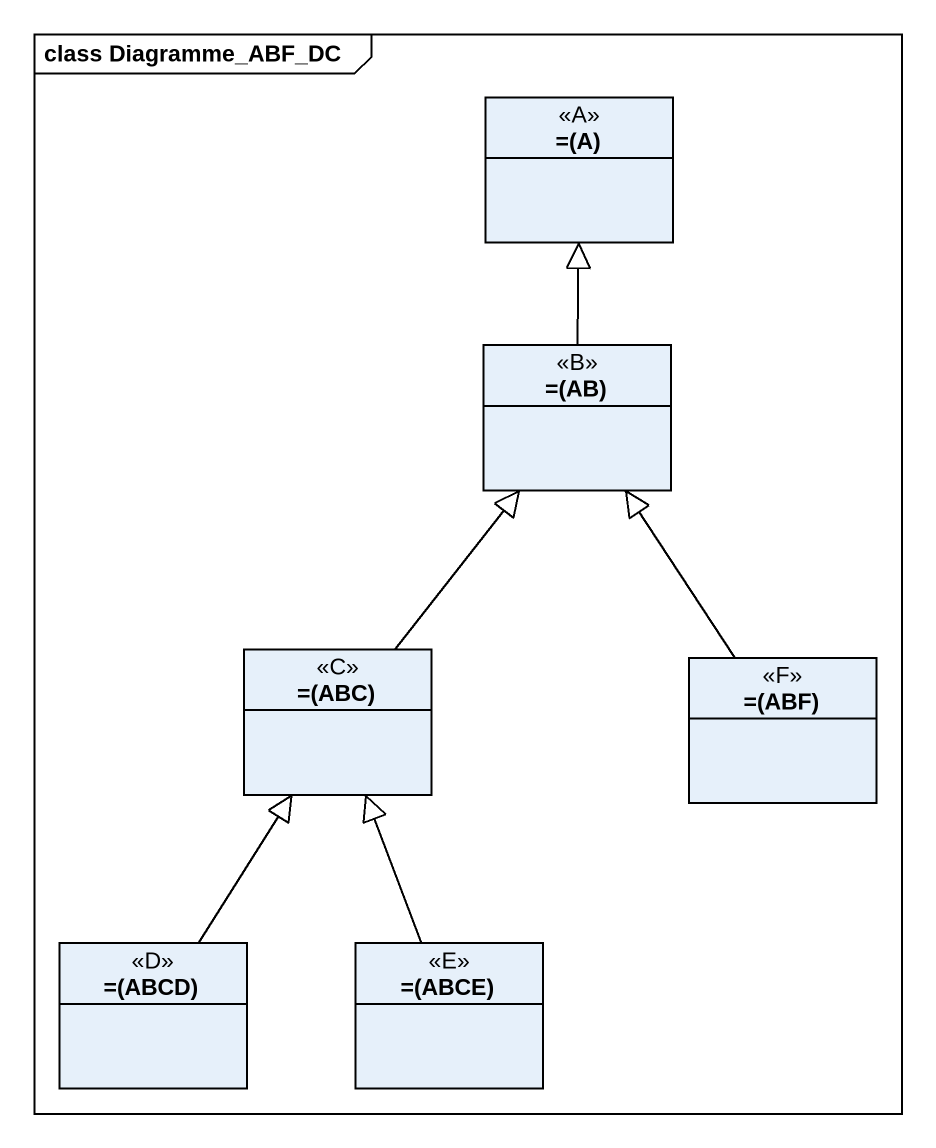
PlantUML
@startuml
mainframe class Diagramme_ABF_DC
hide circle
hide empty members
class "=(A)" as A <<A>>
class "=(AB)" as AB <<B>>
class "=(ABC)" as ABC <<C>>
class "=(ABF)" as ABF <<F>>
class "=(ABCD)" as ABCD <<D>>
class "=(ABCE)" as ABCE <<E>>
AB -up-|> A
ABC -up-|> AB
ABF -up-|> AB
ABCD -up-|> ABC
ABCE -up-|> ABC
@enduml
